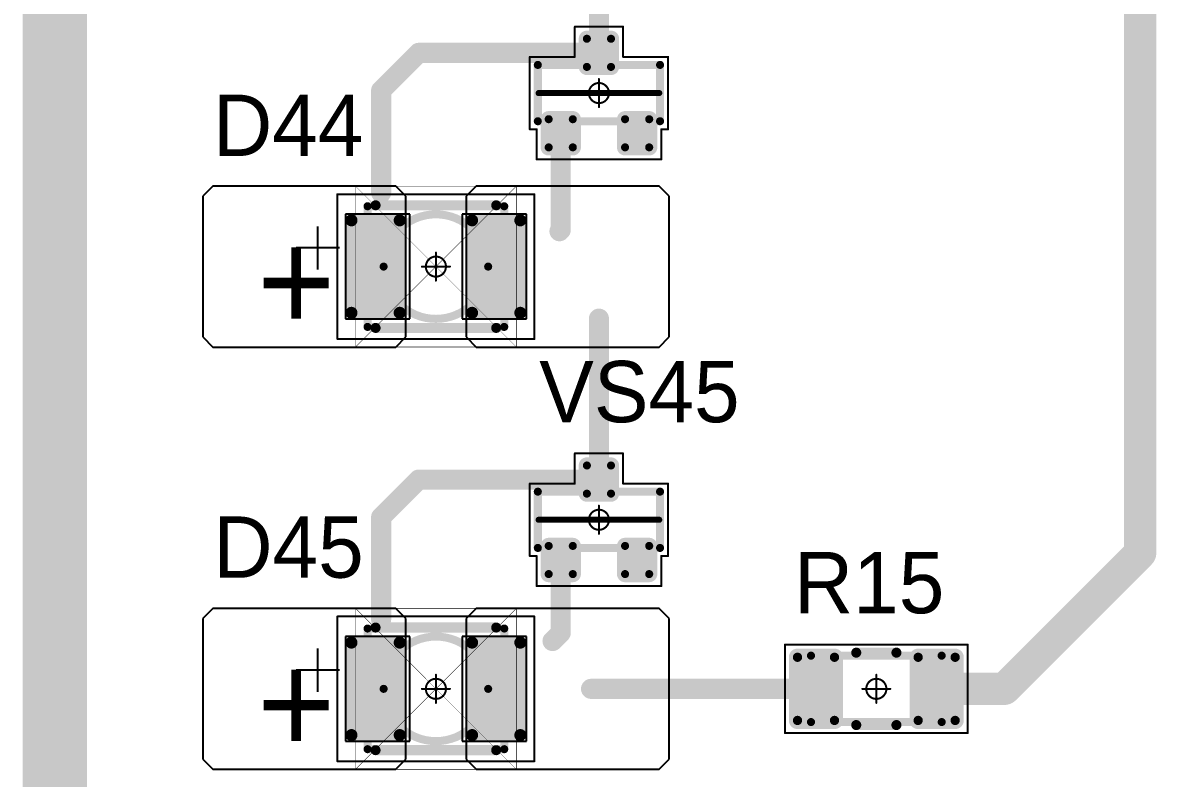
# Model space of a CAD drawing. Header units: millimetres. Extents: x 0 to 775, y 25 to 939.
# Drawn here: x 153.06 to 181.25, y 144.18 to 162.97 of the extents above; entities that cross this region are included whole.
import ezdxf

# ---------------------------------------------------------------- set-up
doc = ezdxf.new("R2010")
doc.units = ezdxf.units.MM
for name, color, linetype in [('Mechanical13', 56, 'Continuous'), ('Mechanical15', 56, 'Continuous'), ('Mechanical9', 56, 'Continuous'), ('TopLayer', 1, 'Continuous'), ('TopOverlay', 2, 'Continuous'), ('TopPaste', 8, 'Continuous'), ('TopSolder', 216, 'Continuous')]:
    doc.layers.add(name, color=color, linetype=linetype)

# ---------------------------------------------------------------- blocks, each defined once
blk = doc.blocks.new('SOT23_24')
at = {"layer": 'Mechanical13', "const_width": 0.2}
for points in [[(-0.7, 1.52), (0.7, 1.52)], [(-0.7, 1.52), (-0.7, -1.52)], [(0.7, 1.52), (0.7, -1.52)], [(-0.7, -1.52), (0.7, -1.52)]]:
    blk.add_lwpolyline(points, dxfattribs=at)
at = {"layer": 'Mechanical13', "const_width": 0.1}
for points in [[(-0.75, 1.52, 1), (-0.65, 1.52, 1)], [(-0.75, 1.52, 1), (-0.65, 1.52, 1)], [(0.65, 1.52, 1), (0.75, 1.52, 1)], [(0.65, 1.52, 1), (0.75, 1.52, 1)], [(-0.75, -1.52, 1), (-0.65, -1.52, 1)], [(-0.75, -1.52, 1), (-0.65, -1.52, 1)], [(0.65, -1.52, 1), (0.75, -1.52, 1)], [(0.65, -1.52, 1), (0.75, -1.52, 1)]]:
    blk.add_lwpolyline(points, format="xyb", close=True, dxfattribs=at)
at = {"layer": 'Mechanical15', "const_width": 0.05}
for points in [[(-0.9, 1.72), (-0.9, 1.55)], [(-0.9, 1.72), (0.9, 1.72)], [(0.9, 1.72), (0.9, 0.6)], [(-1.65, 1.55), (-1.65, -1.55)], [(-1.65, 1.55), (-0.9, 1.55)], [(0.9, 0.6), (1.65, 0.6)], [(1.65, 0.6), (1.65, -0.6)], [(0, 0.35), (0, -0.35)], [(-0.35, 0), (0.35, 0)], [(0.9, -0.6), (1.65, -0.6)], [(0.9, -0.6), (0.9, -1.72)], [(-1.65, -1.55), (-0.9, -1.55)], [(-0.9, -1.55), (-0.9, -1.72)], [(-0.9, -1.72), (0.9, -1.72)]]:
    blk.add_lwpolyline(points, dxfattribs=at)
at = {"layer": 'Mechanical15'}
for points, const_width in [([(-0.913, 1.72, 1), (-0.888, 1.72, 1)], 0.025), ([(-0.913, 1.72, 1), (-0.888, 1.72, 1)], 0.025), ([(0.888, 1.72, 1), (0.913, 1.72, 1)], 0.025), ([(0.888, 1.72, 1), (0.913, 1.72, 1)], 0.025), ([(-1.662, 1.55, 1), (-1.637, 1.55, 1)], 0.025), ([(-1.662, 1.55, 1), (-1.637, 1.55, 1)], 0.025), ([(-0.913, 1.55, 1), (-0.888, 1.55, 1)], 0.025), ([(-0.913, 1.55, 1), (-0.888, 1.55, 1)], 0.025), ([(0.888, 0.6, 1), (0.913, 0.6, 1)], 0.025), ([(0.888, 0.6, 1), (0.913, 0.6, 1)], 0.025), ([(1.637, 0.6, 1), (1.662, 0.6, 1)], 0.025), ([(1.637, 0.6, 1), (1.662, 0.6, 1)], 0.025), ([(-0.012, 0.35, 1), (0.012, 0.35, 1)], 0.025), ([(-0.362, 0, 1), (-0.337, 0, 1)], 0.025), ([(0.25, 0, 1), (-0.25, 0, 1)], 0.05), ([(-0.262, 0, 1), (-0.238, 0, 1)], 0.025), ([(0.238, 0, 1), (0.262, 0, 1)], 0.025), ([(0.337, 0, 1), (0.362, 0, 1)], 0.025), ([(-0.012, -0.35, 1), (0.012, -0.35, 1)], 0.025), ([(0.888, -0.6, 1), (0.913, -0.6, 1)], 0.025), ([(0.888, -0.6, 1), (0.913, -0.6, 1)], 0.025), ([(1.637, -0.6, 1), (1.662, -0.6, 1)], 0.025), ([(1.637, -0.6, 1), (1.662, -0.6, 1)], 0.025), ([(-1.662, -1.55, 1), (-1.637, -1.55, 1)], 0.025), ([(-1.662, -1.55, 1), (-1.637, -1.55, 1)], 0.025), ([(-0.913, -1.55, 1), (-0.888, -1.55, 1)], 0.025), ([(-0.913, -1.55, 1), (-0.888, -1.55, 1)], 0.025), ([(-0.913, -1.72, 1), (-0.888, -1.72, 1)], 0.025), ([(-0.913, -1.72, 1), (-0.888, -1.72, 1)], 0.025), ([(0.888, -1.72, 1), (0.913, -1.72, 1)], 0.025), ([(0.888, -1.72, 1), (0.913, -1.72, 1)], 0.025)]:
    blk.add_lwpolyline(points, format="xyb", close=True, dxfattribs=dict(at, const_width=const_width))
at = {"layer": 'TopLayer', "const_width": 0.1}
for points in [[(-1.4, 1.25, 1), (-1.3, 1.25, 1)], [(-0.7, 1.25, 1), (-0.6, 1.25, 1)], [(-1.4, 0.65, 1), (-1.3, 0.65, 1)], [(-0.7, 0.65, 1), (-0.6, 0.65, 1)], [(0.6, 0.3, 1), (0.7, 0.3, 1)], [(1.3, 0.3, 1), (1.4, 0.3, 1)], [(0.6, -0.3, 1), (0.7, -0.3, 1)], [(1.3, -0.3, 1), (1.4, -0.3, 1)], [(-1.4, -0.65, 1), (-1.3, -0.65, 1)], [(-0.7, -0.65, 1), (-0.6, -0.65, 1)], [(-1.4, -1.25, 1), (-1.3, -1.25, 1)], [(-0.7, -1.25, 1), (-0.6, -1.25, 1)]]:
    blk.add_lwpolyline(points, format="xyb", close=True, dxfattribs=at)
at = {"layer": 'TopLayer'}
for points in [[(-1.45, 1.25), (-1.45, 0.65), (-0.55, 1.25), (-0.55, 0.65)], [(-1.35, 1.35), (-1.35, 0.55), (-0.65, 1.35), (-0.65, 0.55)], [(0.55, 0.3), (0.55, -0.3), (1.45, 0.3), (1.45, -0.3)], [(0.65, 0.4), (0.65, -0.4), (1.35, 0.4), (1.35, -0.4)], [(-1.35, -0.55), (-1.35, -1.35), (-0.65, -0.55), (-0.65, -1.35)], [(-1.45, -0.65), (-1.45, -1.25), (-0.55, -0.65), (-0.55, -1.25)]]:
    blk.add_solid(points, dxfattribs=at)
at = {"layer": 'TopOverlay', "const_width": 0.15}
blk.add_lwpolyline([(0, 1.5), (0, -1.5)], dxfattribs=at)
at = {"layer": 'TopOverlay', "const_width": 0.075}
for points in [[(-0.038, 1.5, 1), (0.038, 1.5, 1)], [(-0.038, -1.5, 1), (0.038, -1.5, 1)]]:
    blk.add_lwpolyline(points, format="xyb", close=True, dxfattribs=at)
at = {"layer": 'TopPaste', "const_width": 0.075}
for points in [[(-1.387, 1.25, 1), (-1.313, 1.25, 1)], [(-0.687, 1.25, 1), (-0.613, 1.25, 1)], [(-1.387, 0.65, 1), (-1.313, 0.65, 1)], [(-0.687, 0.65, 1), (-0.613, 0.65, 1)], [(0.613, 0.3, 1), (0.687, 0.3, 1)], [(1.313, 0.3, 1), (1.387, 0.3, 1)], [(0.613, -0.3, 1), (0.687, -0.3, 1)], [(1.313, -0.3, 1), (1.387, -0.3, 1)], [(-1.387, -0.65, 1), (-1.313, -0.65, 1)], [(-0.687, -0.65, 1), (-0.613, -0.65, 1)], [(-1.387, -1.25, 1), (-1.313, -1.25, 1)], [(-0.687, -1.25, 1), (-0.613, -1.25, 1)]]:
    blk.add_lwpolyline(points, format="xyb", close=True, dxfattribs=at)
at = {"layer": 'TopPaste'}
for points in [[(-1.425, 1.25), (-1.425, 0.65), (-0.575, 1.25), (-0.575, 0.65)], [(-1.35, 1.325), (-1.35, 0.575), (-0.65, 1.325), (-0.65, 0.575)], [(0.575, 0.3), (0.575, -0.3), (1.425, 0.3), (1.425, -0.3)], [(0.65, 0.375), (0.65, -0.375), (1.35, 0.375), (1.35, -0.375)], [(-1.425, -0.65), (-1.425, -1.25), (-0.575, -0.65), (-0.575, -1.25)], [(-1.35, -0.575), (-1.35, -1.325), (-0.65, -0.575), (-0.65, -1.325)]]:
    blk.add_solid(points, dxfattribs=at)
at = {"layer": 'TopSolder', "const_width": 0.202}
for points in [[(-1.451, 1.25, 1), (-1.249, 1.25, 1)], [(-0.751, 1.25, 1), (-0.549, 1.25, 1)], [(-1.451, 0.65, 1), (-1.249, 0.65, 1)], [(-0.751, 0.65, 1), (-0.549, 0.65, 1)], [(0.549, 0.3, 1), (0.751, 0.3, 1)], [(1.249, 0.3, 1), (1.451, 0.3, 1)], [(0.549, -0.3, 1), (0.751, -0.3, 1)], [(1.249, -0.3, 1), (1.451, -0.3, 1)], [(-1.451, -0.65, 1), (-1.249, -0.65, 1)], [(-0.751, -0.65, 1), (-0.549, -0.65, 1)], [(-1.451, -1.25, 1), (-1.249, -1.25, 1)], [(-0.751, -1.25, 1), (-0.549, -1.25, 1)]]:
    blk.add_lwpolyline(points, format="xyb", close=True, dxfattribs=at)
at = {"layer": 'TopSolder'}
for points in [[(-1.35, 1.452), (-1.35, 0.448), (-0.65, 1.452), (-0.65, 0.448)], [(-1.552, 1.25), (-1.552, 0.65), (-0.448, 1.25), (-0.448, 0.65)], [(0.448, 0.3), (0.448, -0.3), (1.552, 0.3), (1.552, -0.3)], [(0.65, 0.502), (0.65, -0.502), (1.35, 0.502), (1.35, -0.502)], [(-1.35, -0.448), (-1.35, -1.452), (-0.65, -0.448), (-0.65, -1.452)], [(-1.552, -0.65), (-1.552, -1.25), (-0.448, -0.65), (-0.448, -1.25)]]:
    blk.add_solid(points, dxfattribs=at)
blk = doc.blocks.new('SOT23_25')
at = {"layer": 'Mechanical13', "const_width": 0.2}
for points in [[(-0.7, 1.52), (0.7, 1.52)], [(-0.7, 1.52), (-0.7, -1.52)], [(0.7, 1.52), (0.7, -1.52)], [(-0.7, -1.52), (0.7, -1.52)]]:
    blk.add_lwpolyline(points, dxfattribs=at)
at = {"layer": 'Mechanical13', "const_width": 0.1}
for points in [[(-0.75, 1.52, 1), (-0.65, 1.52, 1)], [(-0.75, 1.52, 1), (-0.65, 1.52, 1)], [(0.65, 1.52, 1), (0.75, 1.52, 1)], [(0.65, 1.52, 1), (0.75, 1.52, 1)], [(-0.75, -1.52, 1), (-0.65, -1.52, 1)], [(-0.75, -1.52, 1), (-0.65, -1.52, 1)], [(0.65, -1.52, 1), (0.75, -1.52, 1)], [(0.65, -1.52, 1), (0.75, -1.52, 1)]]:
    blk.add_lwpolyline(points, format="xyb", close=True, dxfattribs=at)
at = {"layer": 'Mechanical15', "const_width": 0.05}
for points in [[(-0.9, 1.72), (-0.9, 1.55)], [(-0.9, 1.72), (0.9, 1.72)], [(0.9, 1.72), (0.9, 0.6)], [(-1.65, 1.55), (-1.65, -1.55)], [(-1.65, 1.55), (-0.9, 1.55)], [(0.9, 0.6), (1.65, 0.6)], [(1.65, 0.6), (1.65, -0.6)], [(0, 0.35), (0, -0.35)], [(-0.35, 0), (0.35, 0)], [(0.9, -0.6), (1.65, -0.6)], [(0.9, -0.6), (0.9, -1.72)], [(-1.65, -1.55), (-0.9, -1.55)], [(-0.9, -1.55), (-0.9, -1.72)], [(-0.9, -1.72), (0.9, -1.72)]]:
    blk.add_lwpolyline(points, dxfattribs=at)
at = {"layer": 'Mechanical15'}
for points, const_width in [([(-0.913, 1.72, 1), (-0.888, 1.72, 1)], 0.025), ([(-0.913, 1.72, 1), (-0.888, 1.72, 1)], 0.025), ([(0.888, 1.72, 1), (0.913, 1.72, 1)], 0.025), ([(0.888, 1.72, 1), (0.913, 1.72, 1)], 0.025), ([(-1.662, 1.55, 1), (-1.637, 1.55, 1)], 0.025), ([(-1.662, 1.55, 1), (-1.637, 1.55, 1)], 0.025), ([(-0.913, 1.55, 1), (-0.888, 1.55, 1)], 0.025), ([(-0.913, 1.55, 1), (-0.888, 1.55, 1)], 0.025), ([(0.888, 0.6, 1), (0.913, 0.6, 1)], 0.025), ([(0.888, 0.6, 1), (0.913, 0.6, 1)], 0.025), ([(1.637, 0.6, 1), (1.662, 0.6, 1)], 0.025), ([(1.637, 0.6, 1), (1.662, 0.6, 1)], 0.025), ([(-0.012, 0.35, 1), (0.012, 0.35, 1)], 0.025), ([(-0.362, 0, 1), (-0.337, 0, 1)], 0.025), ([(0.25, 0, 1), (-0.25, 0, 1)], 0.05), ([(-0.262, 0, 1), (-0.238, 0, 1)], 0.025), ([(0.238, 0, 1), (0.262, 0, 1)], 0.025), ([(0.337, 0, 1), (0.362, 0, 1)], 0.025), ([(-0.012, -0.35, 1), (0.012, -0.35, 1)], 0.025), ([(0.888, -0.6, 1), (0.913, -0.6, 1)], 0.025), ([(0.888, -0.6, 1), (0.913, -0.6, 1)], 0.025), ([(1.637, -0.6, 1), (1.662, -0.6, 1)], 0.025), ([(1.637, -0.6, 1), (1.662, -0.6, 1)], 0.025), ([(-1.662, -1.55, 1), (-1.637, -1.55, 1)], 0.025), ([(-1.662, -1.55, 1), (-1.637, -1.55, 1)], 0.025), ([(-0.913, -1.55, 1), (-0.888, -1.55, 1)], 0.025), ([(-0.913, -1.55, 1), (-0.888, -1.55, 1)], 0.025), ([(-0.913, -1.72, 1), (-0.888, -1.72, 1)], 0.025), ([(-0.913, -1.72, 1), (-0.888, -1.72, 1)], 0.025), ([(0.888, -1.72, 1), (0.913, -1.72, 1)], 0.025), ([(0.888, -1.72, 1), (0.913, -1.72, 1)], 0.025)]:
    blk.add_lwpolyline(points, format="xyb", close=True, dxfattribs=dict(at, const_width=const_width))
at = {"layer": 'TopLayer', "const_width": 0.1}
for points in [[(-1.4, 1.25, 1), (-1.3, 1.25, 1)], [(-0.7, 1.25, 1), (-0.6, 1.25, 1)], [(-1.4, 0.65, 1), (-1.3, 0.65, 1)], [(-0.7, 0.65, 1), (-0.6, 0.65, 1)], [(0.6, 0.3, 1), (0.7, 0.3, 1)], [(1.3, 0.3, 1), (1.4, 0.3, 1)], [(0.6, -0.3, 1), (0.7, -0.3, 1)], [(1.3, -0.3, 1), (1.4, -0.3, 1)], [(-1.4, -0.65, 1), (-1.3, -0.65, 1)], [(-0.7, -0.65, 1), (-0.6, -0.65, 1)], [(-1.4, -1.25, 1), (-1.3, -1.25, 1)], [(-0.7, -1.25, 1), (-0.6, -1.25, 1)]]:
    blk.add_lwpolyline(points, format="xyb", close=True, dxfattribs=at)
at = {"layer": 'TopLayer'}
for points in [[(-1.45, 1.25), (-1.45, 0.65), (-0.55, 1.25), (-0.55, 0.65)], [(-1.35, 1.35), (-1.35, 0.55), (-0.65, 1.35), (-0.65, 0.55)], [(0.55, 0.3), (0.55, -0.3), (1.45, 0.3), (1.45, -0.3)], [(0.65, 0.4), (0.65, -0.4), (1.35, 0.4), (1.35, -0.4)], [(-1.35, -0.55), (-1.35, -1.35), (-0.65, -0.55), (-0.65, -1.35)], [(-1.45, -0.65), (-1.45, -1.25), (-0.55, -0.65), (-0.55, -1.25)]]:
    blk.add_solid(points, dxfattribs=at)
at = {"layer": 'TopOverlay', "const_width": 0.15}
blk.add_lwpolyline([(0, 1.5), (0, -1.5)], dxfattribs=at)
at = {"layer": 'TopOverlay', "const_width": 0.075}
for points in [[(-0.038, 1.5, 1), (0.038, 1.5, 1)], [(-0.038, -1.5, 1), (0.038, -1.5, 1)]]:
    blk.add_lwpolyline(points, format="xyb", close=True, dxfattribs=at)
at = {"layer": 'TopPaste', "const_width": 0.075}
for points in [[(-1.387, 1.25, 1), (-1.313, 1.25, 1)], [(-0.687, 1.25, 1), (-0.613, 1.25, 1)], [(-1.387, 0.65, 1), (-1.313, 0.65, 1)], [(-0.687, 0.65, 1), (-0.613, 0.65, 1)], [(0.613, 0.3, 1), (0.687, 0.3, 1)], [(1.313, 0.3, 1), (1.387, 0.3, 1)], [(0.613, -0.3, 1), (0.687, -0.3, 1)], [(1.313, -0.3, 1), (1.387, -0.3, 1)], [(-1.387, -0.65, 1), (-1.313, -0.65, 1)], [(-0.687, -0.65, 1), (-0.613, -0.65, 1)], [(-1.387, -1.25, 1), (-1.313, -1.25, 1)], [(-0.687, -1.25, 1), (-0.613, -1.25, 1)]]:
    blk.add_lwpolyline(points, format="xyb", close=True, dxfattribs=at)
at = {"layer": 'TopPaste'}
for points in [[(-1.425, 1.25), (-1.425, 0.65), (-0.575, 1.25), (-0.575, 0.65)], [(-1.35, 1.325), (-1.35, 0.575), (-0.65, 1.325), (-0.65, 0.575)], [(0.575, 0.3), (0.575, -0.3), (1.425, 0.3), (1.425, -0.3)], [(0.65, 0.375), (0.65, -0.375), (1.35, 0.375), (1.35, -0.375)], [(-1.425, -0.65), (-1.425, -1.25), (-0.575, -0.65), (-0.575, -1.25)], [(-1.35, -0.575), (-1.35, -1.325), (-0.65, -0.575), (-0.65, -1.325)]]:
    blk.add_solid(points, dxfattribs=at)
at = {"layer": 'TopSolder', "const_width": 0.202}
for points in [[(-1.451, 1.25, 1), (-1.249, 1.25, 1)], [(-0.751, 1.25, 1), (-0.549, 1.25, 1)], [(-1.451, 0.65, 1), (-1.249, 0.65, 1)], [(-0.751, 0.65, 1), (-0.549, 0.65, 1)], [(0.549, 0.3, 1), (0.751, 0.3, 1)], [(1.249, 0.3, 1), (1.451, 0.3, 1)], [(0.549, -0.3, 1), (0.751, -0.3, 1)], [(1.249, -0.3, 1), (1.451, -0.3, 1)], [(-1.451, -0.65, 1), (-1.249, -0.65, 1)], [(-0.751, -0.65, 1), (-0.549, -0.65, 1)], [(-1.451, -1.25, 1), (-1.249, -1.25, 1)], [(-0.751, -1.25, 1), (-0.549, -1.25, 1)]]:
    blk.add_lwpolyline(points, format="xyb", close=True, dxfattribs=at)
at = {"layer": 'TopSolder'}
for points in [[(-1.35, 1.452), (-1.35, 0.448), (-0.65, 1.452), (-0.65, 0.448)], [(-1.552, 1.25), (-1.552, 0.65), (-0.448, 1.25), (-0.448, 0.65)], [(0.448, 0.3), (0.448, -0.3), (1.552, 0.3), (1.552, -0.3)], [(0.65, 0.502), (0.65, -0.502), (1.35, 0.502), (1.35, -0.502)], [(-1.35, -0.448), (-1.35, -1.452), (-0.65, -0.448), (-0.65, -1.452)], [(-1.552, -0.65), (-1.552, -1.25), (-0.448, -0.65), (-0.448, -1.25)]]:
    blk.add_solid(points, dxfattribs=at)
blk = doc.blocks.new('RC1206S_79')
at = {"layer": 'Mechanical13', "const_width": 0.2}
for points in [[(-1.625, 0.825), (-1.625, -0.825)], [(1.625, 0.825), (-1.625, 0.825)], [(1.625, 0.825), (1.625, -0.825)], [(1.625, -0.825), (-1.625, -0.825)]]:
    blk.add_lwpolyline(points, dxfattribs=at)
at = {"layer": 'Mechanical13', "const_width": 0.1}
for points in [[(-1.675, 0.825, 1), (-1.575, 0.825, 1)], [(-1.675, 0.825, 1), (-1.575, 0.825, 1)], [(1.575, 0.825, 1), (1.675, 0.825, 1)], [(1.575, 0.825, 1), (1.675, 0.825, 1)], [(-1.675, -0.825, 1), (-1.575, -0.825, 1)], [(-1.675, -0.825, 1), (-1.575, -0.825, 1)], [(1.575, -0.825, 1), (1.675, -0.825, 1)], [(1.575, -0.825, 1), (1.675, -0.825, 1)]]:
    blk.add_lwpolyline(points, format="xyb", close=True, dxfattribs=at)
at = {"layer": 'Mechanical15', "const_width": 0.05}
for points in [[(-2.275, 1.1), (-2.275, -1.1)], [(2.275, 1.1), (-2.275, 1.1)], [(2.275, 1.1), (2.275, -1.1)], [(0, 0.35), (0, -0.35)], [(0.35, 0), (-0.35, 0)], [(2.275, -1.1), (-2.275, -1.1)]]:
    blk.add_lwpolyline(points, dxfattribs=at)
at = {"layer": 'Mechanical15'}
for points, const_width in [([(-2.287, 1.1, 1), (-2.262, 1.1, 1)], 0.025), ([(-2.287, 1.1, 1), (-2.262, 1.1, 1)], 0.025), ([(2.262, 1.1, 1), (2.287, 1.1, 1)], 0.025), ([(2.262, 1.1, 1), (2.287, 1.1, 1)], 0.025), ([(-0.012, 0.35, 1), (0.012, 0.35, 1)], 0.025), ([(-0.362, 0, 1), (-0.337, 0, 1)], 0.025), ([(0.25, 0, 1), (-0.25, 0, 1)], 0.05), ([(-0.262, 0, 1), (-0.238, 0, 1)], 0.025), ([(0.238, 0, 1), (0.262, 0, 1)], 0.025), ([(0.337, 0, 1), (0.362, 0, 1)], 0.025), ([(-0.012, -0.35, 1), (0.012, -0.35, 1)], 0.025), ([(-2.287, -1.1, 1), (-2.262, -1.1, 1)], 0.025), ([(-2.287, -1.1, 1), (-2.262, -1.1, 1)], 0.025), ([(2.262, -1.1, 1), (2.287, -1.1, 1)], 0.025), ([(2.262, -1.1, 1), (2.287, -1.1, 1)], 0.025)]:
    blk.add_lwpolyline(points, format="xyb", close=True, dxfattribs=dict(at, const_width=const_width))
at = {"layer": 'TopLayer', "const_width": 0.115}
for points in [[(-2.018, 0.785, 1), (-1.903, 0.785, 1)], [(-1.098, 0.785, 1), (-0.983, 0.785, 1)], [(0.983, 0.785, 1), (1.098, 0.785, 1)], [(1.903, 0.785, 1), (2.018, 0.785, 1)], [(-2.018, -0.785, 1), (-1.903, -0.785, 1)], [(-1.098, -0.785, 1), (-0.983, -0.785, 1)], [(0.983, -0.785, 1), (1.098, -0.785, 1)], [(1.903, -0.785, 1), (2.018, -0.785, 1)]]:
    blk.add_lwpolyline(points, format="xyb", close=True, dxfattribs=at)
at = {"layer": 'TopLayer'}
for points in [[(-1.96, -0.9), (-1.04, -0.9), (-1.96, 0.9), (-1.04, 0.9)], [(1.04, -0.9), (1.96, -0.9), (1.04, 0.9), (1.96, 0.9)], [(-2.075, -0.785), (-0.925, -0.785), (-2.075, 0.785), (-0.925, 0.785)], [(0.925, -0.785), (2.075, -0.785), (0.925, 0.785), (2.075, 0.785)]]:
    blk.add_solid(points, dxfattribs=at)
at = {"layer": 'TopOverlay', "const_width": 0.25}
for points in [[(0.5, 0.9), (-0.5, 0.9)], [(0.5, -0.9), (-0.5, -0.9)]]:
    blk.add_lwpolyline(points, dxfattribs=at)
at = {"layer": 'TopOverlay', "const_width": 0.125}
for points in [[(-0.562, 0.9, 1), (-0.437, 0.9, 1)], [(0.437, 0.9, 1), (0.562, 0.9, 1)], [(-0.562, -0.9, 1), (-0.437, -0.9, 1)], [(0.437, -0.9, 1), (0.562, -0.9, 1)]]:
    blk.add_lwpolyline(points, format="xyb", close=True, dxfattribs=at)
at = {"layer": 'TopPaste', "const_width": 0.09}
for points in [[(-2.005, 0.785, 1), (-1.915, 0.785, 1)], [(-1.085, 0.785, 1), (-0.995, 0.785, 1)], [(0.995, 0.785, 1), (1.085, 0.785, 1)], [(1.915, 0.785, 1), (2.005, 0.785, 1)], [(-2.005, -0.785, 1), (-1.915, -0.785, 1)], [(-1.085, -0.785, 1), (-0.995, -0.785, 1)], [(0.995, -0.785, 1), (1.085, -0.785, 1)], [(1.915, -0.785, 1), (2.005, -0.785, 1)]]:
    blk.add_lwpolyline(points, format="xyb", close=True, dxfattribs=at)
at = {"layer": 'TopPaste'}
for points in [[(-1.96, -0.875), (-1.04, -0.875), (-1.96, 0.875), (-1.04, 0.875)], [(1.04, -0.875), (1.96, -0.875), (1.04, 0.875), (1.96, 0.875)], [(-2.05, -0.785), (-0.95, -0.785), (-2.05, 0.785), (-0.95, 0.785)], [(0.95, -0.785), (2.05, -0.785), (0.95, 0.785), (2.05, 0.785)]]:
    blk.add_solid(points, dxfattribs=at)
at = {"layer": 'TopSolder', "const_width": 0.215}
for points in [[(-2.068, 0.785, 1), (-1.853, 0.785, 1)], [(-1.148, 0.785, 1), (-0.933, 0.785, 1)], [(0.933, 0.785, 1), (1.148, 0.785, 1)], [(1.853, 0.785, 1), (2.068, 0.785, 1)], [(-2.068, -0.785, 1), (-1.853, -0.785, 1)], [(-1.148, -0.785, 1), (-0.933, -0.785, 1)], [(0.933, -0.785, 1), (1.148, -0.785, 1)], [(1.853, -0.785, 1), (2.068, -0.785, 1)]]:
    blk.add_lwpolyline(points, format="xyb", close=True, dxfattribs=at)
at = {"layer": 'TopSolder'}
for points in [[(-1.96, -1), (-1.04, -1), (-1.96, 1), (-1.04, 1)], [(1.04, -1), (1.96, -1), (1.04, 1), (1.96, 1)], [(-2.175, -0.785), (-0.825, -0.785), (-2.175, 0.785), (-0.825, 0.785)], [(0.825, -0.785), (2.175, -0.785), (0.825, 0.785), (2.175, 0.785)]]:
    blk.add_solid(points, dxfattribs=at)
blk = doc.blocks.new('T66G_117')
at = {"layer": 'Mechanical13'}
for p, q in [((2.936, 0.071), (2.936, -1)), ((2.4, -0.464), (3.471, -0.464))]:
    blk.add_line(p, q, dxfattribs=at)
at = {"layer": 'Mechanical13', "const_width": 0.2}
for points in [[(-1.7, 1.5), (-1.7, -1.5)], [(1.7, 1.5), (-1.7, 1.5)], [(1.7, 1.5), (1.7, -1.5)], [(1.7, -1.5), (-1.7, -1.5)]]:
    blk.add_lwpolyline(points, dxfattribs=at)
at = {"layer": 'Mechanical13'}
for points, const_width in [([(-1.75, 1.5, 1), (-1.65, 1.5, 1)], 0.1), ([(-1.75, 1.5, 1), (-1.65, 1.5, 1)], 0.1), ([(1.65, 1.5, 1), (1.75, 1.5, 1)], 0.1), ([(1.65, 1.5, 1), (1.75, 1.5, 1)], 0.1), ([(1.3, 0, 1), (-1.3, 0, 1)], 0.2), ([(-1.35, 0, 1), (-1.25, 0, 1)], 0.1), ([(1.25, 0, 1), (1.35, 0, 1)], 0.1), ([(-1.75, -1.5, 1), (-1.65, -1.5, 1)], 0.1), ([(-1.75, -1.5, 1), (-1.65, -1.5, 1)], 0.1), ([(1.65, -1.5, 1), (1.75, -1.5, 1)], 0.1), ([(1.65, -1.5, 1), (1.75, -1.5, 1)], 0.1)]:
    blk.add_lwpolyline(points, format="xyb", close=True, dxfattribs=dict(at, const_width=const_width))
at = {"layer": 'Mechanical15', "const_width": 0.05}
for points in [[(2.45, 1.8), (-2.45, 1.8)], [(-2.45, 1.8), (-2.45, -1.8)], [(2.45, 1.8), (2.45, -1.8)], [(0, 0.35), (0, -0.35)], [(0.35, 0), (-0.35, 0)], [(2.45, -1.8), (-2.45, -1.8)]]:
    blk.add_lwpolyline(points, dxfattribs=at)
at = {"layer": 'Mechanical15'}
for points, const_width in [([(-2.462, 1.8, 1), (-2.438, 1.8, 1)], 0.025), ([(-2.462, 1.8, 1), (-2.438, 1.8, 1)], 0.025), ([(2.438, 1.8, 1), (2.462, 1.8, 1)], 0.025), ([(2.438, 1.8, 1), (2.462, 1.8, 1)], 0.025), ([(-0.012, 0.35, 1), (0.012, 0.35, 1)], 0.025), ([(-0.362, 0, 1), (-0.337, 0, 1)], 0.025), ([(0.25, 0, 1), (-0.25, 0, 1)], 0.05), ([(-0.262, 0, 1), (-0.238, 0, 1)], 0.025), ([(0.238, 0, 1), (0.262, 0, 1)], 0.025), ([(0.337, 0, 1), (0.362, 0, 1)], 0.025), ([(-0.012, -0.35, 1), (0.012, -0.35, 1)], 0.025), ([(-2.462, -1.8, 1), (-2.438, -1.8, 1)], 0.025), ([(-2.462, -1.8, 1), (-2.438, -1.8, 1)], 0.025), ([(2.438, -1.8, 1), (2.462, -1.8, 1)], 0.025), ([(2.438, -1.8, 1), (2.462, -1.8, 1)], 0.025)]:
    blk.add_lwpolyline(points, format="xyb", close=True, dxfattribs=dict(at, const_width=const_width))
at = {"layer": 'TopLayer'}
for p, q in [((-5.55, 2), (-5.8, 1.75)), ((-1, 2), (-5.55, 2)), ((-0.75, 1.75), (-1, 2)), ((1, 2), (0.75, 1.75)), ((5.55, 2), (1, 2)), ((5.8, 1.75), (5.55, 2)), ((-5.8, 1.75), (-5.8, -1.75)), ((-0.75, -1.75), (-0.75, 1.75)), ((0.75, 1.75), (0.75, -1.75)), ((5.8, -1.75), (5.8, 1.75)), ((-5.8, -1.75), (-5.55, -2)), ((-1, -2), (-0.75, -1.75)), ((0.75, -1.75), (1, -2)), ((5.55, -2), (5.8, -1.75)), ((-5.55, -2), (-1, -2)), ((1, -2), (5.55, -2))]:
    blk.add_line(p, q, dxfattribs=at)
at = {"layer": 'TopLayer', "const_width": 0.15}
for points in [[(-2.175, 1.15, 1), (-2.025, 1.15, 1)], [(-0.975, 1.15, 1), (-0.825, 1.15, 1)], [(0.825, 1.15, 1), (0.975, 1.15, 1)], [(2.025, 1.15, 1), (2.175, 1.15, 1)], [(-2.175, -1.15, 1), (-2.025, -1.15, 1)], [(-0.975, -1.15, 1), (-0.825, -1.15, 1)], [(0.825, -1.15, 1), (0.975, -1.15, 1)], [(2.025, -1.15, 1), (2.175, -1.15, 1)]]:
    blk.add_lwpolyline(points, format="xyb", close=True, dxfattribs=at)
at = {"layer": 'TopLayer'}
for points in [[(-0.75, 1.15), (-2.25, 1.15), (-0.75, -1.15), (-2.25, -1.15)], [(-0.9, 1.3), (-2.1, 1.3), (-0.9, -1.3), (-2.1, -1.3)], [(2.25, 1.15), (0.75, 1.15), (2.25, -1.15), (0.75, -1.15)], [(2.1, 1.3), (0.9, 1.3), (2.1, -1.3), (0.9, -1.3)]]:
    blk.add_solid(points, dxfattribs=at)
at = {"layer": 'TopOverlay', "const_width": 0.25}
for points in [[(1.5, 1.525), (-1.5, 1.525)], [(1.5, -1.525), (-1.5, -1.525)]]:
    blk.add_lwpolyline(points, dxfattribs=at)
at = {"layer": 'TopOverlay', "const_width": 0.125}
for points in [[(-1.562, 1.525, 1), (-1.438, 1.525, 1)], [(1.438, 1.525, 1), (1.562, 1.525, 1)], [(-1.562, -1.525, 1), (-1.438, -1.525, 1)], [(1.438, -1.525, 1), (1.562, -1.525, 1)]]:
    blk.add_lwpolyline(points, format="xyb", close=True, dxfattribs=at)
at = {"layer": 'TopPaste', "const_width": 0.125}
for points in [[(-2.163, 1.15, 1), (-2.038, 1.15, 1)], [(-0.963, 1.15, 1), (-0.838, 1.15, 1)], [(0.838, 1.15, 1), (0.963, 1.15, 1)], [(2.038, 1.15, 1), (2.163, 1.15, 1)], [(-2.163, -1.15, 1), (-2.038, -1.15, 1)], [(-0.963, -1.15, 1), (-0.838, -1.15, 1)], [(0.838, -1.15, 1), (0.963, -1.15, 1)], [(2.038, -1.15, 1), (2.163, -1.15, 1)]]:
    blk.add_lwpolyline(points, format="xyb", close=True, dxfattribs=at)
at = {"layer": 'TopPaste'}
for points in [[(-0.775, 1.15), (-2.225, 1.15), (-0.775, -1.15), (-2.225, -1.15)], [(-0.9, 1.275), (-2.1, 1.275), (-0.9, -1.275), (-2.1, -1.275)], [(2.225, 1.15), (0.775, 1.15), (2.225, -1.15), (0.775, -1.15)], [(2.1, 1.275), (0.9, 1.275), (2.1, -1.275), (0.9, -1.275)]]:
    blk.add_solid(points, dxfattribs=at)
at = {"layer": 'TopSolder'}
for p, q in [((-2.25, 1.3), (-2.25, -1.3)), ((-0.65, 1.3), (-2.25, 1.3)), ((-0.65, -1.3), (-0.65, 1.3)), ((0.65, 1.3), (0.65, -1.3)), ((2.25, 1.3), (0.65, 1.3)), ((2.25, -1.3), (2.25, 1.3)), ((-2.25, -1.3), (-0.65, -1.3)), ((0.65, -1.3), (2.25, -1.3))]:
    blk.add_line(p, q, dxfattribs=at)
at = {"layer": 'TopOverlay'}
blk.add_text('+', height=2.5, dxfattribs=at).set_placement((2.5, -0.8))
blk = doc.blocks.new('T66G_118')
at = {"layer": 'Mechanical13'}
for p, q in [((2.936, 0.071), (2.936, -1)), ((2.4, -0.464), (3.471, -0.464))]:
    blk.add_line(p, q, dxfattribs=at)
at = {"layer": 'Mechanical13', "const_width": 0.2}
for points in [[(-1.7, 1.5), (-1.7, -1.5)], [(1.7, 1.5), (-1.7, 1.5)], [(1.7, 1.5), (1.7, -1.5)], [(1.7, -1.5), (-1.7, -1.5)]]:
    blk.add_lwpolyline(points, dxfattribs=at)
at = {"layer": 'Mechanical13'}
for points, const_width in [([(-1.75, 1.5, 1), (-1.65, 1.5, 1)], 0.1), ([(-1.75, 1.5, 1), (-1.65, 1.5, 1)], 0.1), ([(1.65, 1.5, 1), (1.75, 1.5, 1)], 0.1), ([(1.65, 1.5, 1), (1.75, 1.5, 1)], 0.1), ([(1.3, 0, 1), (-1.3, 0, 1)], 0.2), ([(-1.35, 0, 1), (-1.25, 0, 1)], 0.1), ([(1.25, 0, 1), (1.35, 0, 1)], 0.1), ([(-1.75, -1.5, 1), (-1.65, -1.5, 1)], 0.1), ([(-1.75, -1.5, 1), (-1.65, -1.5, 1)], 0.1), ([(1.65, -1.5, 1), (1.75, -1.5, 1)], 0.1), ([(1.65, -1.5, 1), (1.75, -1.5, 1)], 0.1)]:
    blk.add_lwpolyline(points, format="xyb", close=True, dxfattribs=dict(at, const_width=const_width))
at = {"layer": 'Mechanical15', "const_width": 0.05}
for points in [[(2.45, 1.8), (-2.45, 1.8)], [(-2.45, 1.8), (-2.45, -1.8)], [(2.45, 1.8), (2.45, -1.8)], [(0, 0.35), (0, -0.35)], [(0.35, 0), (-0.35, 0)], [(2.45, -1.8), (-2.45, -1.8)]]:
    blk.add_lwpolyline(points, dxfattribs=at)
at = {"layer": 'Mechanical15'}
for points, const_width in [([(-2.462, 1.8, 1), (-2.438, 1.8, 1)], 0.025), ([(-2.462, 1.8, 1), (-2.438, 1.8, 1)], 0.025), ([(2.438, 1.8, 1), (2.462, 1.8, 1)], 0.025), ([(2.438, 1.8, 1), (2.462, 1.8, 1)], 0.025), ([(-0.012, 0.35, 1), (0.012, 0.35, 1)], 0.025), ([(-0.362, 0, 1), (-0.337, 0, 1)], 0.025), ([(0.25, 0, 1), (-0.25, 0, 1)], 0.05), ([(-0.262, 0, 1), (-0.238, 0, 1)], 0.025), ([(0.238, 0, 1), (0.262, 0, 1)], 0.025), ([(0.337, 0, 1), (0.362, 0, 1)], 0.025), ([(-0.012, -0.35, 1), (0.012, -0.35, 1)], 0.025), ([(-2.462, -1.8, 1), (-2.438, -1.8, 1)], 0.025), ([(-2.462, -1.8, 1), (-2.438, -1.8, 1)], 0.025), ([(2.438, -1.8, 1), (2.462, -1.8, 1)], 0.025), ([(2.438, -1.8, 1), (2.462, -1.8, 1)], 0.025)]:
    blk.add_lwpolyline(points, format="xyb", close=True, dxfattribs=dict(at, const_width=const_width))
at = {"layer": 'TopLayer'}
for p, q in [((-5.55, 2), (-5.8, 1.75)), ((-1, 2), (-5.55, 2)), ((-0.75, 1.75), (-1, 2)), ((1, 2), (0.75, 1.75)), ((5.55, 2), (1, 2)), ((5.8, 1.75), (5.55, 2)), ((-5.8, 1.75), (-5.8, -1.75)), ((-0.75, -1.75), (-0.75, 1.75)), ((0.75, 1.75), (0.75, -1.75)), ((5.8, -1.75), (5.8, 1.75)), ((-5.8, -1.75), (-5.55, -2)), ((-1, -2), (-0.75, -1.75)), ((0.75, -1.75), (1, -2)), ((5.55, -2), (5.8, -1.75)), ((-5.55, -2), (-1, -2)), ((1, -2), (5.55, -2))]:
    blk.add_line(p, q, dxfattribs=at)
at = {"layer": 'TopLayer', "const_width": 0.15}
for points in [[(-2.175, 1.15, 1), (-2.025, 1.15, 1)], [(-0.975, 1.15, 1), (-0.825, 1.15, 1)], [(0.825, 1.15, 1), (0.975, 1.15, 1)], [(2.025, 1.15, 1), (2.175, 1.15, 1)], [(-2.175, -1.15, 1), (-2.025, -1.15, 1)], [(-0.975, -1.15, 1), (-0.825, -1.15, 1)], [(0.825, -1.15, 1), (0.975, -1.15, 1)], [(2.025, -1.15, 1), (2.175, -1.15, 1)]]:
    blk.add_lwpolyline(points, format="xyb", close=True, dxfattribs=at)
at = {"layer": 'TopLayer'}
for points in [[(-0.75, 1.15), (-2.25, 1.15), (-0.75, -1.15), (-2.25, -1.15)], [(-0.9, 1.3), (-2.1, 1.3), (-0.9, -1.3), (-2.1, -1.3)], [(2.25, 1.15), (0.75, 1.15), (2.25, -1.15), (0.75, -1.15)], [(2.1, 1.3), (0.9, 1.3), (2.1, -1.3), (0.9, -1.3)]]:
    blk.add_solid(points, dxfattribs=at)
at = {"layer": 'TopOverlay', "const_width": 0.25}
for points in [[(1.5, 1.525), (-1.5, 1.525)], [(1.5, -1.525), (-1.5, -1.525)]]:
    blk.add_lwpolyline(points, dxfattribs=at)
at = {"layer": 'TopOverlay', "const_width": 0.125}
for points in [[(-1.562, 1.525, 1), (-1.438, 1.525, 1)], [(1.438, 1.525, 1), (1.562, 1.525, 1)], [(-1.562, -1.525, 1), (-1.438, -1.525, 1)], [(1.438, -1.525, 1), (1.562, -1.525, 1)]]:
    blk.add_lwpolyline(points, format="xyb", close=True, dxfattribs=at)
at = {"layer": 'TopPaste', "const_width": 0.125}
for points in [[(-2.163, 1.15, 1), (-2.038, 1.15, 1)], [(-0.963, 1.15, 1), (-0.838, 1.15, 1)], [(0.838, 1.15, 1), (0.963, 1.15, 1)], [(2.038, 1.15, 1), (2.163, 1.15, 1)], [(-2.163, -1.15, 1), (-2.038, -1.15, 1)], [(-0.963, -1.15, 1), (-0.838, -1.15, 1)], [(0.838, -1.15, 1), (0.963, -1.15, 1)], [(2.038, -1.15, 1), (2.163, -1.15, 1)]]:
    blk.add_lwpolyline(points, format="xyb", close=True, dxfattribs=at)
at = {"layer": 'TopPaste'}
for points in [[(-0.775, 1.15), (-2.225, 1.15), (-0.775, -1.15), (-2.225, -1.15)], [(-0.9, 1.275), (-2.1, 1.275), (-0.9, -1.275), (-2.1, -1.275)], [(2.225, 1.15), (0.775, 1.15), (2.225, -1.15), (0.775, -1.15)], [(2.1, 1.275), (0.9, 1.275), (2.1, -1.275), (0.9, -1.275)]]:
    blk.add_solid(points, dxfattribs=at)
at = {"layer": 'TopSolder'}
for p, q in [((-2.25, 1.3), (-2.25, -1.3)), ((-0.65, 1.3), (-2.25, 1.3)), ((-0.65, -1.3), (-0.65, 1.3)), ((0.65, 1.3), (0.65, -1.3)), ((2.25, 1.3), (0.65, 1.3)), ((2.25, -1.3), (2.25, 1.3)), ((-2.25, -1.3), (-0.65, -1.3)), ((0.65, -1.3), (2.25, -1.3))]:
    blk.add_line(p, q, dxfattribs=at)
at = {"layer": 'TopOverlay'}
blk.add_text('+', height=2.5, dxfattribs=at).set_placement((2.5, -0.8))

msp = doc.modelspace()

# ---------------------------------------------------------------- linework, layer by layer
at = {"layer": 'Mechanical9'}
for points, const_width in [([(161.333, 158.9), (165.333, 158.9)], 0.0127), ([(161.333, 154.9), (161.333, 158.9)], 0.0127), ([(161.333, 154.9), (165.333, 158.9)], 0.01), ([(161.333, 158.9), (165.333, 154.9)], 0.01), ([(165.333, 154.9), (165.333, 158.9)], 0.0127), ([(161.333, 154.9), (165.333, 154.9)], 0.0127), ([(161.333, 148.4), (165.333, 148.4)], 0.0127), ([(161.333, 144.4), (161.333, 148.4)], 0.0127), ([(161.333, 144.4), (165.333, 148.4)], 0.01), ([(161.333, 148.4), (165.333, 144.4)], 0.01), ([(165.333, 144.4), (165.333, 148.4)], 0.0127), ([(161.333, 144.4), (165.333, 144.4)], 0.0127)]:
    msp.add_lwpolyline(points, dxfattribs=dict(at, const_width=const_width))
for points, const_width in [([(161.33, 158.9, 1), (161.336, 158.9, 1)], 0.00635), ([(161.33, 158.9, 1), (161.336, 158.9, 1)], 0.00635), ([(161.33, 158.9, 1), (161.335, 158.9, 1)], 0.005), ([(165.33, 158.9, 1), (165.336, 158.9, 1)], 0.00635), ([(165.33, 158.9, 1), (165.336, 158.9, 1)], 0.00635), ([(165.33, 158.9, 1), (165.335, 158.9, 1)], 0.005), ([(161.33, 154.9, 1), (161.336, 154.9, 1)], 0.00635), ([(161.33, 154.9, 1), (161.336, 154.9, 1)], 0.00635), ([(161.33, 154.9, 1), (161.335, 154.9, 1)], 0.005), ([(165.33, 154.9, 1), (165.336, 154.9, 1)], 0.00635), ([(165.33, 154.9, 1), (165.336, 154.9, 1)], 0.00635), ([(165.33, 154.9, 1), (165.335, 154.9, 1)], 0.005), ([(161.33, 148.4, 1), (161.336, 148.4, 1)], 0.00635), ([(161.33, 148.4, 1), (161.336, 148.4, 1)], 0.00635), ([(161.33, 148.4, 1), (161.335, 148.4, 1)], 0.005), ([(165.33, 148.4, 1), (165.336, 148.4, 1)], 0.00635), ([(165.33, 148.4, 1), (165.336, 148.4, 1)], 0.00635), ([(165.33, 148.4, 1), (165.335, 148.4, 1)], 0.005), ([(161.33, 144.4, 1), (161.336, 144.4, 1)], 0.00635), ([(161.33, 144.4, 1), (161.336, 144.4, 1)], 0.00635), ([(161.33, 144.4, 1), (161.335, 144.4, 1)], 0.005), ([(165.33, 144.4, 1), (165.336, 144.4, 1)], 0.00635), ([(165.33, 144.4, 1), (165.336, 144.4, 1)], 0.00635), ([(165.33, 144.4, 1), (165.335, 144.4, 1)], 0.005)]:
    msp.add_lwpolyline(points, format="xyb", close=True, dxfattribs=dict(at, const_width=const_width))
at = {"layer": 'TopLayer'}
for points, const_width in [([(153.856, 142.626), (153.856, 167.308)], 1.6), ([(167.388, 162.215), (167.388, 166.546)], 0.5), ([(180.85, 149.777), (180.85, 163.84)], 0.8), ([(161.971, 161.279), (162.907, 162.215)], 0.5), ([(162.907, 162.215), (167.388, 162.215)], 0.5), ([(161.971, 158.735), (161.971, 161.279)], 0.5), ([(166.438, 157.81), (166.438, 160.215)], 0.5), ([(166.407, 157.779), (166.438, 157.81)], 0.5), ([(167.388, 151.604), (167.388, 155.606)], 0.5), ([(161.971, 150.668), (162.907, 151.604)], 0.5), ([(162.907, 151.604), (167.388, 151.604)], 0.5), ([(161.971, 148.124), (161.971, 150.668)], 0.5), ([(177.473, 146.4), (180.85, 149.777)], 0.8), ([(166.438, 147.792), (166.438, 149.604)], 0.5), ([(166.234, 147.589), (166.438, 147.792)], 0.5), ([(167.192, 146.4), (172.787, 146.4)], 0.5), ([(175.787, 146.4), (177.473, 146.4)], 0.8)]:
    msp.add_lwpolyline(points, dxfattribs=dict(at, const_width=const_width))
for points, const_width in [([(162.782, 162.215, 1), (163.032, 162.215, 1)], 0.25), ([(162.782, 162.215, 1), (163.032, 162.215, 1)], 0.25), ([(167.263, 162.215, 1), (167.513, 162.215, 1)], 0.25), ([(167.263, 162.215, 1), (167.513, 162.215, 1)], 0.25), ([(161.846, 161.279, 1), (162.096, 161.279, 1)], 0.25), ([(161.846, 161.279, 1), (162.096, 161.279, 1)], 0.25), ([(166.313, 160.215, 1), (166.563, 160.215, 1)], 0.25), ([(161.846, 158.735, 1), (162.096, 158.735, 1)], 0.25), ([(166.282, 157.779, 1), (166.532, 157.779, 1)], 0.25), ([(166.313, 157.81, 1), (166.563, 157.81, 1)], 0.25), ([(166.313, 157.81, 1), (166.563, 157.81, 1)], 0.25), ([(167.263, 155.606, 1), (167.513, 155.606, 1)], 0.25), ([(162.782, 151.604, 1), (163.032, 151.604, 1)], 0.25), ([(162.782, 151.604, 1), (163.032, 151.604, 1)], 0.25), ([(167.263, 151.604, 1), (167.513, 151.604, 1)], 0.25), ([(167.263, 151.604, 1), (167.513, 151.604, 1)], 0.25), ([(161.846, 150.668, 1), (162.096, 150.668, 1)], 0.25), ([(161.846, 150.668, 1), (162.096, 150.668, 1)], 0.25), ([(180.65, 149.777, 1), (181.05, 149.777, 1)], 0.4), ([(180.65, 149.777, 1), (181.05, 149.777, 1)], 0.4), ([(166.313, 149.604, 1), (166.563, 149.604, 1)], 0.25), ([(161.846, 148.124, 1), (162.096, 148.124, 1)], 0.25), ([(166.313, 147.792, 1), (166.563, 147.792, 1)], 0.25), ([(166.313, 147.792, 1), (166.563, 147.792, 1)], 0.25), ([(166.109, 147.589, 1), (166.359, 147.589, 1)], 0.25), ([(167.067, 146.4, 1), (167.317, 146.4, 1)], 0.25), ([(172.662, 146.4, 1), (172.912, 146.4, 1)], 0.25), ([(175.587, 146.4, 1), (175.987, 146.4, 1)], 0.4), ([(177.273, 146.4, 1), (177.673, 146.4, 1)], 0.4), ([(177.273, 146.4, 1), (177.673, 146.4, 1)], 0.4)]:
    msp.add_lwpolyline(points, format="xyb", close=True, dxfattribs=dict(at, const_width=const_width))

# ---------------------------------------------------------------- block references
for name, p, rotation in [('SOT23_25', (167.388, 161.215), 90), ('T66G_118', (163.333, 156.9), 180), ('SOT23_24', (167.388, 150.604), 90), ('T66G_117', (163.333, 146.4), 180), ('RC1206S_79', (174.287, 146.4), 180)]:
    msp.add_blockref(name, p, dxfattribs=dict(rotation=rotation))

# ---------------------------------------------------------------- texts
at = {"layer": 'TopOverlay'}
for s, p in [('D44', (157.792, 159.652)), ('VS45', (165.902, 153.03)), ('D45', (157.799, 149.164)), ('R15', (172.24, 148.279))]:
    msp.add_text(s, height=1.524, dxfattribs=at).set_placement(p)

doc.saveas('drawing.dxf')
